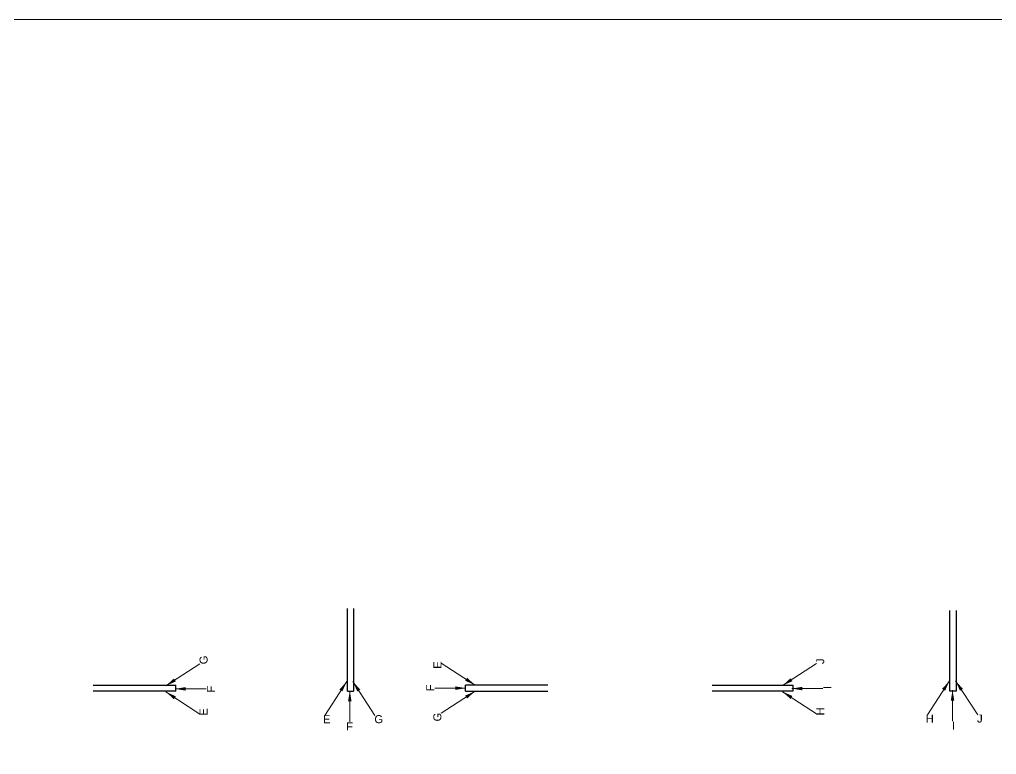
# Model space of a CAD drawing. Header units: millimetres. Extents: x 2733 to 5909, y 1038 to 2089.
# Drawn here: x 2802.75 to 2821.05, y 1057.1 to 1070.86 of the extents above; entities that cross this region are included whole.
import ezdxf

# ---------------------------------------------------------------- set-up
doc = ezdxf.new("R2010")
doc.units = ezdxf.units.MM
doc.linetypes.add('CENTER2', pattern=[1.125, 0.75, -0.125, 0.125, -0.125])
doc.layers.get('0').update_dxf_attribs({"lineweight": 20})
doc.layers.add('Arrow', color=1, linetype='Continuous', lineweight=15)
doc.layers.add('Wall', color=7, linetype='Continuous', lineweight=30)
doc.styles.add('DIM', font='arial.ttf', dxfattribs={"height": 0.5})
doc.styles.add('L120', font='arial.ttf', dxfattribs={"height": 0.6})
doc.styles.add('Tabrej', font='arial.ttf')
doc.dimstyles.new('Tabrej', dxfattribs={"dimtxt": 4, "dimasz": 0.45, "dimexe": 0.18, "dimexo": 0.0625, "dimgap": 0.09, "dimtad": 0, "dimdec": 3, "dimzin": 0, "dimdsep": 46, "dimtxsty": 'Tabrej', "dimcen": 0, "dimclrd": 256, "dimclre": 256, "dimclrt": 7, "dimaunit": 1, "dimadec": 3, "dimazin": 0, "dimtfac": 1, "dimtdec": 3, "dimtofl": 0, "dimtmove": 0, "dimatfit": 3, "dimfxl": 0, "dimtolj": 1, "dimtzin": 0, "dimlwd": -1, "dimlwe": -1, "dimarcsym": 0})

msp = doc.modelspace()

# ---------------------------------------------------------------- linework, layer by layer
at = {"lineweight": 15}
msp.add_lwpolyline([(2732.6018, 1070.8574), (2826.5916, 1070.8574), (2826.5916, 1038.2298), (2732.6018, 1038.2298)], close=True, dxfattribs=at)
at = {"layer": 'Wall'}
for p, q in [((2808.8924, 1058.2788), (2808.8924, 1059.8264)), ((2809.0074, 1059.8262), (2809.0074, 1058.2787)), ((2804.1275, 1058.3947), (2805.675, 1058.3947)), ((2812.6485, 1058.3947), (2811.101, 1058.3947)), ((2805.675, 1058.2797), (2804.1273, 1058.2797)), ((2811.1011, 1058.2797), (2812.6487, 1058.2797))]:
    msp.add_line(p, q, dxfattribs=at)
at = {"layer": 'Wall', "linetype": 'CENTER2'}
for p, q in [((2805.675, 1058.2797), (2805.675, 1058.3947)), ((2811.1011, 1058.2797), (2811.101, 1058.3947)), ((2808.8924, 1058.2788), (2809.0074, 1058.2787))]:
    msp.add_line(p, q, dxfattribs=at)
at = {"layer": 'Wall'}
for points in [[(2820.2928, 1059.7912), (2820.2928, 1058.2797), (2820.1778, 1058.2797), (2820.1778, 1059.7912)], [(2815.7257, 1058.3947), (2817.2372, 1058.3947), (2817.2372, 1058.2797), (2815.7257, 1058.2797)]]:
    msp.add_lwpolyline(points, dxfattribs=at)

# ---------------------------------------------------------------- texts
at = {"layer": 'Arrow', "ltscale": 0.05, "char_height": 0.15, "width": 4.322064, "rotation": 90, "style": 'L120'}
for s, insert, attachment_point in [('G', (2806.1226, 1058.7843), 1), ('J', (2817.6732, 1058.7892), 1), ('E', (2810.6535, 1058.84), 9), ('F', (2806.2586, 1058.2554), 1), ('F', (2810.5174, 1058.4059), 9), ('I', (2817.8093, 1058.3198), 1), ('E', (2806.1226, 1057.8213), 1), ('H', (2817.6732, 1057.8261), 1), ('G', (2810.6535, 1057.8769), 9)]:
    msp.add_mtext(s, dxfattribs=dict(at, insert=insert, attachment_point=attachment_point))
at = {"layer": 'Arrow', "ltscale": 0.05, "char_height": 0.15, "width": 4.322064, "attachment_point": 1, "style": 'L120'}
for s, insert in [('E', (2808.434, 1057.8312)), ('G', (2809.397, 1057.8312)), ('H', (2819.7242, 1057.8437)), ('J', (2820.6873, 1057.8437)), ('F', (2808.8681, 1057.6951)), ('I', (2820.2179, 1057.7076))]:
    msp.add_mtext(s, dxfattribs=dict(at, insert=insert))

# ---------------------------------------------------------------- leaders
at = {"layer": 'Arrow', "ltscale": 0.05}
for points in [[(2805.4924, 1058.3816), (2806.1261, 1058.7951)], [(2811.2836, 1058.3947), (2810.65, 1058.8082)], [(2817.0431, 1058.3864), (2817.6768, 1058.7999)], [(2805.6643, 1058.3241), (2806.2487, 1058.3241)], [(2808.8793, 1058.4614), (2808.4658, 1057.8277)], [(2808.9943, 1058.4614), (2809.4078, 1057.8277)], [(2811.1117, 1058.3372), (2810.5274, 1058.3372)], [(2817.215, 1058.3289), (2817.7994, 1058.3289)], [(2820.1695, 1058.4738), (2819.756, 1057.8401)], [(2820.227, 1058.3019), (2820.227, 1057.7175)], [(2820.2845, 1058.4738), (2820.698, 1057.8401)], [(2805.4924, 1058.2666), (2806.1261, 1057.8531)], [(2808.9368, 1058.2894), (2808.9368, 1057.7051)], [(2811.2836, 1058.2797), (2810.65, 1057.8662)], [(2817.0431, 1058.2714), (2817.6768, 1057.8579)]]:
    msp.add_leader(points, dimstyle='Tabrej', override={"dimasz": 0.2, "dimdec": 3, "dimpost": '', "dimtxsty": 'DIM', "dimtdec": 3, "dimfxl": 4, "dimarcsym": 1}, dxfattribs=at)

doc.saveas('drawing.dxf')
